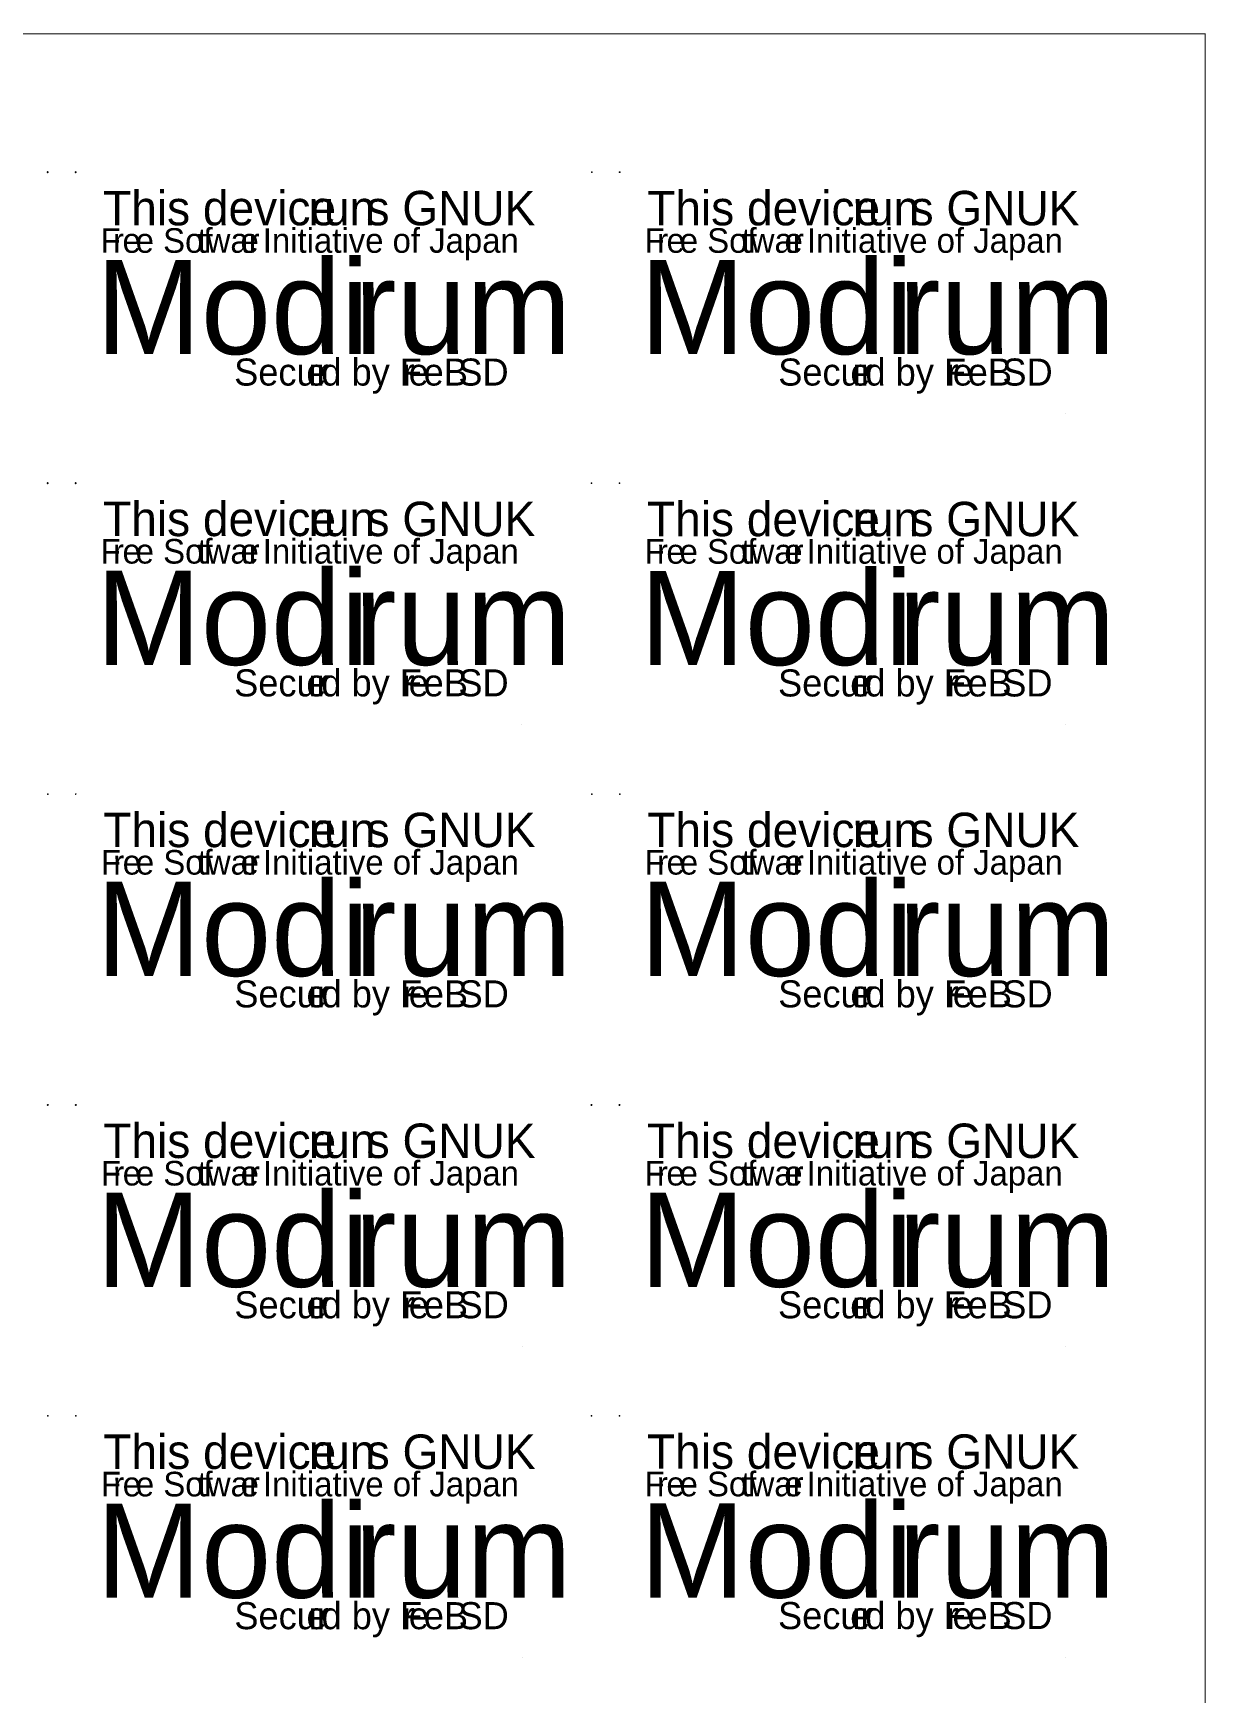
# Model space of a CAD drawing. Extents: x 2.8 to 52.6, y 3.8 to 33.1.
# Drawn here: x 42.25 to 52.6, y 18.45 to 33.1 of the extents above; entities that cross this region are included whole.
import ezdxf

# ---------------------------------------------------------------- set-up
doc = ezdxf.new("R2010")
doc.units = 0
doc.layers.get('0').update_dxf_attribs({"linetype": 'CONTINUOUS'})

msp = doc.modelspace()

# ---------------------------------------------------------------- linework, layer by layer
at = {"color": 0}
for points, const_width in [([(2.76839, 33.0951), (52.5942, 33.0951), (52.5942, 3.81342), (2.76839, 3.81342), (2.76839, 33.0951)], 0.00915), ([(42.3818, 31.8722), (42.3818, 31.8722), (42.3817, 31.8722), (42.3815, 31.8722), (42.3814, 31.8722), (42.3812, 31.8722), (42.3812, 31.8722), (42.3812, 31.8722), (42.3814, 31.8724), (42.3815, 31.8724), (42.3817, 31.8724), (42.3818, 31.8722), (42.3818, 31.8722)], 0.00217), ([(42.6289, 31.8722), (42.6289, 31.8722), (42.6288, 31.8722), (42.6288, 31.8722), (42.6288, 31.8722), (42.6286, 31.8722), (42.6286, 31.8722), (42.6286, 31.8722), (42.6288, 31.8724), (42.6288, 31.8724), (42.6288, 31.8724), (42.6289, 31.8722), (42.6289, 31.8722)], 0.00219), ([(42.6289, 31.8722), (42.6289, 31.8722), (42.6288, 31.8722), (42.6288, 31.8722), (42.6288, 31.8722), (42.6286, 31.8722), (42.6286, 31.8722), (42.6286, 31.8722), (42.6288, 31.8724), (42.6288, 31.8724), (42.6288, 31.8724), (42.6289, 31.8722), (42.6289, 31.8722)], 0.00219), ([(47.1817, 31.8722), (47.1817, 31.8722), (47.1814, 31.8722), (47.1814, 31.8722), (47.1813, 31.8722), (47.1811, 31.8722), (47.1811, 31.8722), (47.1811, 31.8722), (47.1813, 31.8724), (47.1814, 31.8724), (47.1814, 31.8724), (47.1817, 31.8722), (47.1817, 31.8722)], 0.00217), ([(47.4271, 31.8722), (47.4271, 31.8722), (47.4271, 31.8722), (47.4271, 31.8722), (47.4271, 31.8722), (47.4269, 31.8722), (47.4269, 31.8722), (47.4269, 31.8722), (47.4271, 31.8724), (47.4271, 31.8724), (47.4271, 31.8724), (47.4271, 31.8722), (47.4271, 31.8722)], 0.00219), ([(47.4271, 31.8722), (47.4271, 31.8722), (47.4271, 31.8722), (47.4271, 31.8722), (47.4271, 31.8722), (47.4269, 31.8722), (47.4269, 31.8722), (47.4269, 31.8722), (47.4271, 31.8724), (47.4271, 31.8724), (47.4271, 31.8724), (47.4271, 31.8722), (47.4271, 31.8722)], 0.00219), ([(47.4286, 31.8722), (47.4286, 31.8722), (47.4286, 31.8722), (47.4286, 31.8722), (47.4286, 31.8722), (47.4285, 31.8722), (47.4285, 31.8722), (47.4285, 31.8722), (47.4286, 31.8724), (47.4286, 31.8724), (47.4286, 31.8724), (47.4286, 31.8722), (47.4286, 31.8722)], 0.00219), ([(47.4286, 31.8722), (47.4286, 31.8722), (47.4286, 31.8722), (47.4286, 31.8722), (47.4286, 31.8722), (47.4285, 31.8722), (47.4285, 31.8722), (47.4285, 31.8722), (47.4286, 31.8724), (47.4286, 31.8724), (47.4286, 31.8724), (47.4286, 31.8722), (47.4286, 31.8722)], 0.00219), ([(46.5649, 29.7435), (46.5649, 29.7436), (46.5651, 29.7439), (46.5653, 29.7439), (46.5654, 29.7439), (46.5658, 29.7436), (46.5658, 29.7435), (46.5658, 29.7433), (46.5654, 29.7429), (46.5653, 29.7429), (46.5651, 29.7429), (46.5649, 29.7433), (46.5649, 29.7435)], 0.00217), ([(51.3646, 29.7435), (51.3646, 29.7436), (51.365, 29.7439), (51.3651, 29.7439), (51.3653, 29.7439), (51.3657, 29.7436), (51.3657, 29.7435), (51.3657, 29.7433), (51.3653, 29.7429), (51.3651, 29.7429), (51.365, 29.7429), (51.3646, 29.7433), (51.3646, 29.7435)], 0.00217), ([(42.3818, 29.1297), (42.3818, 29.1297), (42.3817, 29.1296), (42.3815, 29.1296), (42.3814, 29.1296), (42.3812, 29.1297), (42.3812, 29.1297), (42.3812, 29.1297), (42.3814, 29.1297), (42.3815, 29.1297), (42.3817, 29.1297), (42.3818, 29.1297), (42.3818, 29.1297)], 0.00217), ([(42.6289, 29.1297), (42.6289, 29.1297), (42.6288, 29.1296), (42.6288, 29.1296), (42.6288, 29.1296), (42.6286, 29.1297), (42.6286, 29.1297), (42.6286, 29.1297), (42.6288, 29.1297), (42.6288, 29.1297), (42.6288, 29.1297), (42.6289, 29.1297), (42.6289, 29.1297)], 0.00219), ([(42.6289, 29.1297), (42.6289, 29.1297), (42.6288, 29.1296), (42.6288, 29.1296), (42.6288, 29.1296), (42.6286, 29.1297), (42.6286, 29.1297), (42.6286, 29.1297), (42.6288, 29.1297), (42.6288, 29.1297), (42.6288, 29.1297), (42.6289, 29.1297), (42.6289, 29.1297)], 0.00219), ([(42.6289, 29.1288), (42.6289, 29.1288), (42.6288, 29.1286), (42.6288, 29.1286), (42.6288, 29.1286), (42.6288, 29.1288), (42.6288, 29.1288), (42.6288, 29.1288), (42.6288, 29.1288), (42.6288, 29.1288), (42.6288, 29.1288), (42.6289, 29.1288), (42.6289, 29.1288)], 0.00219), ([(42.6289, 29.1288), (42.6289, 29.1288), (42.6288, 29.1286), (42.6288, 29.1286), (42.6288, 29.1286), (42.6288, 29.1288), (42.6288, 29.1288), (42.6288, 29.1288), (42.6288, 29.1288), (42.6288, 29.1288), (42.6288, 29.1288), (42.6289, 29.1288), (42.6289, 29.1288)], 0.00219), ([(42.6289, 29.1289), (42.6289, 29.1289), (42.6288, 29.1288), (42.6288, 29.1288), (42.6288, 29.1288), (42.6288, 29.1289), (42.6288, 29.1289), (42.6288, 29.1289), (42.6288, 29.129), (42.6288, 29.129), (42.6288, 29.129), (42.6289, 29.1289), (42.6289, 29.1289)], 0.00219), ([(47.18, 29.1288), (47.18, 29.1288), (47.1799, 29.1286), (47.1799, 29.1286), (47.1797, 29.1286), (47.1796, 29.1288), (47.1796, 29.1288), (47.1796, 29.1288), (47.1797, 29.1288), (47.1799, 29.1288), (47.1799, 29.1288), (47.18, 29.1288), (47.18, 29.1288)], 0.00217), ([(47.4271, 29.1288), (47.4271, 29.1288), (47.4271, 29.1286), (47.4271, 29.1286), (47.4271, 29.1286), (47.4269, 29.1288), (47.4269, 29.1288), (47.4269, 29.1288), (47.4271, 29.1288), (47.4271, 29.1288), (47.4271, 29.1288), (47.4271, 29.1288), (47.4271, 29.1288)], 0.00219), ([(47.4271, 29.1288), (47.4271, 29.1288), (47.4269, 29.1286), (47.4269, 29.1286), (47.4269, 29.1286), (47.4268, 29.1288), (47.4268, 29.1288), (47.4268, 29.1288), (47.4269, 29.1288), (47.4269, 29.1288), (47.4269, 29.1288), (47.4271, 29.1288), (47.4271, 29.1288)], 0.00219), ([(47.4271, 29.1288), (47.4271, 29.1288), (47.4269, 29.1286), (47.4269, 29.1286), (47.4269, 29.1286), (47.4268, 29.1288), (47.4268, 29.1288), (47.4268, 29.1288), (47.4269, 29.1288), (47.4269, 29.1288), (47.4269, 29.1288), (47.4271, 29.1288), (47.4271, 29.1288)], 0.00219), ([(47.4274, 29.1288), (47.4274, 29.1288), (47.4272, 29.1286), (47.4272, 29.1286), (47.4272, 29.1286), (47.4271, 29.1288), (47.4271, 29.1288), (47.4271, 29.1288), (47.4272, 29.1288), (47.4272, 29.1288), (47.4272, 29.1288), (47.4274, 29.1288), (47.4274, 29.1288)], 0.00219), ([(47.4274, 29.1288), (47.4274, 29.1288), (47.4272, 29.1286), (47.4272, 29.1286), (47.4272, 29.1286), (47.4271, 29.1288), (47.4271, 29.1288), (47.4271, 29.1288), (47.4272, 29.1288), (47.4272, 29.1288), (47.4272, 29.1288), (47.4274, 29.1288), (47.4274, 29.1288)], 0.00219), ([(46.5649, 27.0008), (46.5649, 27.001), (46.5651, 27.0014), (46.5653, 27.0014), (46.5654, 27.0014), (46.5658, 27.001), (46.5658, 27.0008), (46.5658, 27.0007), (46.5654, 27.0003), (46.5653, 27.0003), (46.5651, 27.0003), (46.5649, 27.0007), (46.5649, 27.0008)], 0.00217), ([(51.3631, 26.9999), (51.3631, 27), (51.3633, 27.0003), (51.3636, 27.0003), (51.3636, 27.0003), (51.364, 27), (51.364, 26.9999), (51.364, 26.9997), (51.3636, 26.9993), (51.3636, 26.9993), (51.3633, 26.9993), (51.3631, 26.9997), (51.3631, 26.9999)], 0.00217), ([(42.3835, 26.3851), (42.3835, 26.3851), (42.3832, 26.385), (42.3832, 26.385), (42.3831, 26.385), (42.3829, 26.3851), (42.3829, 26.3851), (42.3829, 26.3851), (42.3831, 26.3851), (42.3832, 26.3851), (42.3832, 26.3851), (42.3835, 26.3851), (42.3835, 26.3851)], 0.00217), ([(42.6304, 26.385), (42.6304, 26.385), (42.6303, 26.385), (42.6303, 26.385), (42.6303, 26.385), (42.6303, 26.385), (42.6303, 26.385), (42.6303, 26.3851), (42.6303, 26.3851), (42.6303, 26.3851), (42.6303, 26.3851), (42.6304, 26.3851), (42.6304, 26.385)], 0.00219), ([(42.6304, 26.385), (42.6304, 26.385), (42.6303, 26.385), (42.6303, 26.385), (42.6303, 26.385), (42.6303, 26.385), (42.6303, 26.385), (42.6303, 26.3851), (42.6303, 26.3851), (42.6303, 26.3851), (42.6303, 26.3851), (42.6304, 26.3851), (42.6304, 26.385)], 0.00219), ([(47.1817, 26.3851), (47.1817, 26.3851), (47.1814, 26.385), (47.1814, 26.385), (47.1813, 26.385), (47.1811, 26.3851), (47.1811, 26.3851), (47.1811, 26.3851), (47.1813, 26.3851), (47.1814, 26.3851), (47.1814, 26.3851), (47.1817, 26.3851), (47.1817, 26.3851)], 0.00217), ([(47.4286, 26.385), (47.4286, 26.385), (47.4286, 26.385), (47.4286, 26.385), (47.4286, 26.385), (47.4285, 26.385), (47.4285, 26.385), (47.4285, 26.3851), (47.4286, 26.3851), (47.4286, 26.3851), (47.4286, 26.3851), (47.4286, 26.3851), (47.4286, 26.385)], 0.00219), ([(47.4286, 26.385), (47.4286, 26.385), (47.4286, 26.385), (47.4286, 26.385), (47.4286, 26.385), (47.4285, 26.385), (47.4285, 26.385), (47.4285, 26.3851), (47.4286, 26.3851), (47.4286, 26.3851), (47.4286, 26.3851), (47.4286, 26.3851), (47.4286, 26.385)], 0.00219), ([(46.5664, 24.2562), (46.5664, 24.2564), (46.5667, 24.2567), (46.5669, 24.2567), (46.5669, 24.2567), (46.5675, 24.2564), (46.5675, 24.2562), (46.5675, 24.2561), (46.5669, 24.2557), (46.5669, 24.2557), (46.5667, 24.2557), (46.5664, 24.2561), (46.5664, 24.2562)], 0.00217), ([(51.3646, 24.2562), (51.3646, 24.2564), (51.365, 24.2567), (51.3651, 24.2567), (51.3653, 24.2567), (51.3657, 24.2564), (51.3657, 24.2562), (51.3657, 24.2561), (51.3653, 24.2557), (51.3651, 24.2557), (51.365, 24.2557), (51.3646, 24.2561), (51.3646, 24.2562)], 0.00217), ([(42.3835, 23.6415), (42.3835, 23.6415), (42.3832, 23.6414), (42.3832, 23.6414), (42.3831, 23.6414), (42.3829, 23.6415), (42.3829, 23.6415), (42.3829, 23.6415), (42.3831, 23.6415), (42.3832, 23.6415), (42.3832, 23.6415), (42.3835, 23.6415), (42.3835, 23.6415)], 0.00217), ([(42.6304, 23.6415), (42.6304, 23.6415), (42.6303, 23.6414), (42.6303, 23.6414), (42.6303, 23.6414), (42.6303, 23.6415), (42.6303, 23.6415), (42.6303, 23.6415), (42.6303, 23.6415), (42.6303, 23.6415), (42.6303, 23.6415), (42.6304, 23.6415), (42.6304, 23.6415)], 0.00219), ([(42.6304, 23.6415), (42.6304, 23.6415), (42.6303, 23.6414), (42.6303, 23.6414), (42.6303, 23.6414), (42.6303, 23.6415), (42.6303, 23.6415), (42.6303, 23.6415), (42.6303, 23.6415), (42.6303, 23.6415), (42.6303, 23.6415), (42.6304, 23.6415), (42.6304, 23.6415)], 0.00219), ([(47.18, 23.6415), (47.18, 23.6415), (47.1799, 23.6414), (47.1799, 23.6414), (47.1797, 23.6414), (47.1796, 23.6415), (47.1796, 23.6415), (47.1796, 23.6415), (47.1797, 23.6415), (47.1799, 23.6415), (47.1799, 23.6415), (47.18, 23.6415), (47.18, 23.6415)], 0.00217), ([(47.4271, 23.6415), (47.4271, 23.6415), (47.4269, 23.6414), (47.4269, 23.6414), (47.4269, 23.6414), (47.4268, 23.6415), (47.4268, 23.6415), (47.4268, 23.6415), (47.4269, 23.6415), (47.4269, 23.6415), (47.4269, 23.6415), (47.4271, 23.6415), (47.4271, 23.6415)], 0.00219), ([(47.4271, 23.6415), (47.4271, 23.6415), (47.4269, 23.6414), (47.4269, 23.6414), (47.4269, 23.6414), (47.4268, 23.6415), (47.4268, 23.6415), (47.4268, 23.6415), (47.4269, 23.6415), (47.4269, 23.6415), (47.4269, 23.6415), (47.4271, 23.6415), (47.4271, 23.6415)], 0.00219), ([(46.5664, 21.5126), (46.5664, 21.5128), (46.5667, 21.5132), (46.5669, 21.5132), (46.5669, 21.5132), (46.5675, 21.5128), (46.5675, 21.5126), (46.5675, 21.5125), (46.5669, 21.5121), (46.5669, 21.5121), (46.5667, 21.5121), (46.5664, 21.5125), (46.5664, 21.5126)], 0.00217), ([(51.3631, 21.5126), (51.3631, 21.5128), (51.3633, 21.5132), (51.3636, 21.5132), (51.3636, 21.5132), (51.364, 21.5128), (51.364, 21.5126), (51.364, 21.5125), (51.3636, 21.5121), (51.3636, 21.5121), (51.3633, 21.5121), (51.3631, 21.5125), (51.3631, 21.5126)], 0.00217), ([(42.3835, 20.8979), (42.3835, 20.8979), (42.3832, 20.8978), (42.3832, 20.8978), (42.3831, 20.8978), (42.3829, 20.8979), (42.3829, 20.8979), (42.3829, 20.8979), (42.3831, 20.8981), (42.3832, 20.8981), (42.3832, 20.8981), (42.3835, 20.8979), (42.3835, 20.8979)], 0.00217), ([(42.6304, 20.8979), (42.6304, 20.8979), (42.6303, 20.8978), (42.6303, 20.8978), (42.6303, 20.8978), (42.6303, 20.8979), (42.6303, 20.8979), (42.6303, 20.8979), (42.6303, 20.8981), (42.6303, 20.8981), (42.6303, 20.8981), (42.6304, 20.8979), (42.6304, 20.8979)], 0.00219), ([(42.6304, 20.8979), (42.6304, 20.8979), (42.6303, 20.8978), (42.6303, 20.8978), (42.6303, 20.8978), (42.6303, 20.8979), (42.6303, 20.8979), (42.6303, 20.8979), (42.6303, 20.8981), (42.6303, 20.8981), (42.6303, 20.8981), (42.6304, 20.8979), (42.6304, 20.8979)], 0.00219), ([(47.18, 20.8989), (47.18, 20.8989), (47.1799, 20.8987), (47.1799, 20.8987), (47.1797, 20.8987), (47.1796, 20.8989), (47.1796, 20.8989), (47.1796, 20.8989), (47.1797, 20.8989), (47.1799, 20.8989), (47.1799, 20.8989), (47.18, 20.8989), (47.18, 20.8989)], 0.00217), ([(47.4271, 20.8987), (47.4271, 20.8987), (47.4269, 20.8987), (47.4269, 20.8987), (47.4269, 20.8987), (47.4268, 20.8987), (47.4268, 20.8987), (47.4268, 20.8987), (47.4269, 20.8989), (47.4269, 20.8989), (47.4269, 20.8989), (47.4271, 20.8987), (47.4271, 20.8987)], 0.00219), ([(47.4271, 20.8987), (47.4271, 20.8987), (47.4269, 20.8987), (47.4269, 20.8987), (47.4269, 20.8987), (47.4268, 20.8987), (47.4268, 20.8987), (47.4268, 20.8987), (47.4269, 20.8989), (47.4269, 20.8989), (47.4269, 20.8989), (47.4271, 20.8987), (47.4271, 20.8987)], 0.00219), ([(46.5664, 18.769), (46.5664, 18.7692), (46.5667, 18.7696), (46.5669, 18.7696), (46.5669, 18.7696), (46.5675, 18.7692), (46.5675, 18.769), (46.5675, 18.7689), (46.5669, 18.7686), (46.5669, 18.7686), (46.5667, 18.7686), (46.5664, 18.7689), (46.5664, 18.769)], 0.00217), ([(51.3631, 18.77), (51.3631, 18.7701), (51.3633, 18.7706), (51.3636, 18.7706), (51.3636, 18.7706), (51.364, 18.7701), (51.364, 18.77), (51.364, 18.7699), (51.3636, 18.7694), (51.3636, 18.7694), (51.3633, 18.7694), (51.3631, 18.7699), (51.3631, 18.77)], 0.00217)]:
    msp.add_lwpolyline(points, close=True, dxfattribs=dict(at, const_width=const_width))
at = {"color": 7}
for points in [[(42.3818, 31.8722), (42.3818, 31.8722), (42.3817, 31.8722), (42.3815, 31.8722), (42.3814, 31.8722), (42.3812, 31.8722), (42.3812, 31.8722), (42.3812, 31.8722), (42.3814, 31.8724), (42.3815, 31.8724), (42.3817, 31.8724), (42.3818, 31.8722), (42.3818, 31.8722)], [(42.6289, 31.8722), (42.6289, 31.8722), (42.6288, 31.8722), (42.6288, 31.8722), (42.6288, 31.8722), (42.6286, 31.8722), (42.6286, 31.8722), (42.6286, 31.8722), (42.6288, 31.8724), (42.6288, 31.8724), (42.6288, 31.8724), (42.6289, 31.8722), (42.6289, 31.8722)], [(42.6289, 31.8722), (42.6289, 31.8722), (42.6288, 31.8722), (42.6288, 31.8722), (42.6288, 31.8722), (42.6286, 31.8722), (42.6286, 31.8722), (42.6286, 31.8722), (42.6288, 31.8724), (42.6288, 31.8724), (42.6288, 31.8724), (42.6289, 31.8722), (42.6289, 31.8722)], [(47.1817, 31.8722), (47.1817, 31.8722), (47.1814, 31.8722), (47.1814, 31.8722), (47.1813, 31.8722), (47.1811, 31.8722), (47.1811, 31.8722), (47.1811, 31.8722), (47.1813, 31.8724), (47.1814, 31.8724), (47.1814, 31.8724), (47.1817, 31.8722), (47.1817, 31.8722)], [(47.4271, 31.8722), (47.4271, 31.8722), (47.4271, 31.8722), (47.4271, 31.8722), (47.4271, 31.8722), (47.4269, 31.8722), (47.4269, 31.8722), (47.4269, 31.8722), (47.4271, 31.8724), (47.4271, 31.8724), (47.4271, 31.8724), (47.4271, 31.8722), (47.4271, 31.8722)], [(47.4271, 31.8722), (47.4271, 31.8722), (47.4271, 31.8722), (47.4271, 31.8722), (47.4271, 31.8722), (47.4269, 31.8722), (47.4269, 31.8722), (47.4269, 31.8722), (47.4271, 31.8724), (47.4271, 31.8724), (47.4271, 31.8724), (47.4271, 31.8722), (47.4271, 31.8722)], [(47.4286, 31.8722), (47.4286, 31.8722), (47.4286, 31.8722), (47.4286, 31.8722), (47.4286, 31.8722), (47.4285, 31.8722), (47.4285, 31.8722), (47.4285, 31.8722), (47.4286, 31.8724), (47.4286, 31.8724), (47.4286, 31.8724), (47.4286, 31.8722), (47.4286, 31.8722)], [(47.4286, 31.8722), (47.4286, 31.8722), (47.4286, 31.8722), (47.4286, 31.8722), (47.4286, 31.8722), (47.4285, 31.8722), (47.4285, 31.8722), (47.4285, 31.8722), (47.4286, 31.8724), (47.4286, 31.8724), (47.4286, 31.8724), (47.4286, 31.8722), (47.4286, 31.8722)], [(42.3818, 29.1297), (42.3818, 29.1297), (42.3817, 29.1296), (42.3815, 29.1296), (42.3814, 29.1296), (42.3812, 29.1297), (42.3812, 29.1297), (42.3812, 29.1297), (42.3814, 29.1297), (42.3815, 29.1297), (42.3817, 29.1297), (42.3818, 29.1297), (42.3818, 29.1297)], [(42.6289, 29.1297), (42.6289, 29.1297), (42.6288, 29.1296), (42.6288, 29.1296), (42.6288, 29.1296), (42.6286, 29.1297), (42.6286, 29.1297), (42.6286, 29.1297), (42.6288, 29.1297), (42.6288, 29.1297), (42.6288, 29.1297), (42.6289, 29.1297), (42.6289, 29.1297)], [(42.6289, 29.1297), (42.6289, 29.1297), (42.6288, 29.1296), (42.6288, 29.1296), (42.6288, 29.1296), (42.6286, 29.1297), (42.6286, 29.1297), (42.6286, 29.1297), (42.6288, 29.1297), (42.6288, 29.1297), (42.6288, 29.1297), (42.6289, 29.1297), (42.6289, 29.1297)], [(42.6289, 29.1289), (42.6289, 29.1289), (42.6288, 29.1288), (42.6288, 29.1288), (42.6288, 29.1288), (42.6288, 29.1289), (42.6288, 29.1289), (42.6288, 29.1289), (42.6288, 29.129), (42.6288, 29.129), (42.6288, 29.129), (42.6289, 29.1289), (42.6289, 29.1289)], [(42.6289, 29.1288), (42.6289, 29.1288), (42.6288, 29.1286), (42.6288, 29.1286), (42.6288, 29.1286), (42.6288, 29.1288), (42.6288, 29.1288), (42.6288, 29.1288), (42.6288, 29.1288), (42.6288, 29.1288), (42.6288, 29.1288), (42.6289, 29.1288), (42.6289, 29.1288)], [(42.6289, 29.1288), (42.6289, 29.1288), (42.6288, 29.1286), (42.6288, 29.1286), (42.6288, 29.1286), (42.6288, 29.1288), (42.6288, 29.1288), (42.6288, 29.1288), (42.6288, 29.1288), (42.6288, 29.1288), (42.6288, 29.1288), (42.6289, 29.1288), (42.6289, 29.1288)], [(47.18, 29.1288), (47.18, 29.1288), (47.1799, 29.1286), (47.1799, 29.1286), (47.1797, 29.1286), (47.1796, 29.1288), (47.1796, 29.1288), (47.1796, 29.1288), (47.1797, 29.1288), (47.1799, 29.1288), (47.1799, 29.1288), (47.18, 29.1288), (47.18, 29.1288)], [(47.4271, 29.1288), (47.4271, 29.1288), (47.4269, 29.1286), (47.4269, 29.1286), (47.4269, 29.1286), (47.4268, 29.1288), (47.4268, 29.1288), (47.4268, 29.1288), (47.4269, 29.1288), (47.4269, 29.1288), (47.4269, 29.1288), (47.4271, 29.1288), (47.4271, 29.1288)], [(47.4271, 29.1288), (47.4271, 29.1288), (47.4269, 29.1286), (47.4269, 29.1286), (47.4269, 29.1286), (47.4268, 29.1288), (47.4268, 29.1288), (47.4268, 29.1288), (47.4269, 29.1288), (47.4269, 29.1288), (47.4269, 29.1288), (47.4271, 29.1288), (47.4271, 29.1288)], [(47.4271, 29.1288), (47.4271, 29.1288), (47.4271, 29.1286), (47.4271, 29.1286), (47.4271, 29.1286), (47.4269, 29.1288), (47.4269, 29.1288), (47.4269, 29.1288), (47.4271, 29.1288), (47.4271, 29.1288), (47.4271, 29.1288), (47.4271, 29.1288), (47.4271, 29.1288)], [(47.4274, 29.1288), (47.4274, 29.1288), (47.4272, 29.1286), (47.4272, 29.1286), (47.4272, 29.1286), (47.4271, 29.1288), (47.4271, 29.1288), (47.4271, 29.1288), (47.4272, 29.1288), (47.4272, 29.1288), (47.4272, 29.1288), (47.4274, 29.1288), (47.4274, 29.1288)], [(47.4274, 29.1288), (47.4274, 29.1288), (47.4272, 29.1286), (47.4272, 29.1286), (47.4272, 29.1286), (47.4271, 29.1288), (47.4271, 29.1288), (47.4271, 29.1288), (47.4272, 29.1288), (47.4272, 29.1288), (47.4272, 29.1288), (47.4274, 29.1288), (47.4274, 29.1288)], [(42.3835, 26.3851), (42.3835, 26.3851), (42.3832, 26.385), (42.3832, 26.385), (42.3831, 26.385), (42.3829, 26.3851), (42.3829, 26.3851), (42.3829, 26.3851), (42.3831, 26.3851), (42.3832, 26.3851), (42.3832, 26.3851), (42.3835, 26.3851), (42.3835, 26.3851)], [(42.6304, 26.385), (42.6304, 26.385), (42.6303, 26.385), (42.6303, 26.385), (42.6303, 26.385), (42.6303, 26.385), (42.6303, 26.385), (42.6303, 26.3851), (42.6303, 26.3851), (42.6303, 26.3851), (42.6303, 26.3851), (42.6304, 26.3851), (42.6304, 26.385)], [(42.6304, 26.385), (42.6304, 26.385), (42.6303, 26.385), (42.6303, 26.385), (42.6303, 26.385), (42.6303, 26.385), (42.6303, 26.385), (42.6303, 26.3851), (42.6303, 26.3851), (42.6303, 26.3851), (42.6303, 26.3851), (42.6304, 26.3851), (42.6304, 26.385)], [(47.1817, 26.3851), (47.1817, 26.3851), (47.1814, 26.385), (47.1814, 26.385), (47.1813, 26.385), (47.1811, 26.3851), (47.1811, 26.3851), (47.1811, 26.3851), (47.1813, 26.3851), (47.1814, 26.3851), (47.1814, 26.3851), (47.1817, 26.3851), (47.1817, 26.3851)], [(47.4286, 26.385), (47.4286, 26.385), (47.4286, 26.385), (47.4286, 26.385), (47.4286, 26.385), (47.4285, 26.385), (47.4285, 26.385), (47.4285, 26.3851), (47.4286, 26.3851), (47.4286, 26.3851), (47.4286, 26.3851), (47.4286, 26.3851), (47.4286, 26.385)], [(47.4286, 26.385), (47.4286, 26.385), (47.4286, 26.385), (47.4286, 26.385), (47.4286, 26.385), (47.4285, 26.385), (47.4285, 26.385), (47.4285, 26.3851), (47.4286, 26.3851), (47.4286, 26.3851), (47.4286, 26.3851), (47.4286, 26.3851), (47.4286, 26.385)], [(42.3835, 23.6415), (42.3835, 23.6415), (42.3832, 23.6414), (42.3832, 23.6414), (42.3831, 23.6414), (42.3829, 23.6415), (42.3829, 23.6415), (42.3829, 23.6415), (42.3831, 23.6415), (42.3832, 23.6415), (42.3832, 23.6415), (42.3835, 23.6415), (42.3835, 23.6415)], [(42.6304, 23.6415), (42.6304, 23.6415), (42.6303, 23.6414), (42.6303, 23.6414), (42.6303, 23.6414), (42.6303, 23.6415), (42.6303, 23.6415), (42.6303, 23.6415), (42.6303, 23.6415), (42.6303, 23.6415), (42.6303, 23.6415), (42.6304, 23.6415), (42.6304, 23.6415)], [(42.6304, 23.6415), (42.6304, 23.6415), (42.6303, 23.6414), (42.6303, 23.6414), (42.6303, 23.6414), (42.6303, 23.6415), (42.6303, 23.6415), (42.6303, 23.6415), (42.6303, 23.6415), (42.6303, 23.6415), (42.6303, 23.6415), (42.6304, 23.6415), (42.6304, 23.6415)], [(47.18, 23.6415), (47.18, 23.6415), (47.1799, 23.6414), (47.1799, 23.6414), (47.1797, 23.6414), (47.1796, 23.6415), (47.1796, 23.6415), (47.1796, 23.6415), (47.1797, 23.6415), (47.1799, 23.6415), (47.1799, 23.6415), (47.18, 23.6415), (47.18, 23.6415)], [(47.4271, 23.6415), (47.4271, 23.6415), (47.4269, 23.6414), (47.4269, 23.6414), (47.4269, 23.6414), (47.4268, 23.6415), (47.4268, 23.6415), (47.4268, 23.6415), (47.4269, 23.6415), (47.4269, 23.6415), (47.4269, 23.6415), (47.4271, 23.6415), (47.4271, 23.6415)], [(47.4271, 23.6415), (47.4271, 23.6415), (47.4269, 23.6414), (47.4269, 23.6414), (47.4269, 23.6414), (47.4268, 23.6415), (47.4268, 23.6415), (47.4268, 23.6415), (47.4269, 23.6415), (47.4269, 23.6415), (47.4269, 23.6415), (47.4271, 23.6415), (47.4271, 23.6415)], [(42.3835, 20.8979), (42.3835, 20.8979), (42.3832, 20.8978), (42.3832, 20.8978), (42.3831, 20.8978), (42.3829, 20.8979), (42.3829, 20.8979), (42.3829, 20.8979), (42.3831, 20.8981), (42.3832, 20.8981), (42.3832, 20.8981), (42.3835, 20.8979), (42.3835, 20.8979)], [(42.6304, 20.8979), (42.6304, 20.8979), (42.6303, 20.8978), (42.6303, 20.8978), (42.6303, 20.8978), (42.6303, 20.8979), (42.6303, 20.8979), (42.6303, 20.8979), (42.6303, 20.8981), (42.6303, 20.8981), (42.6303, 20.8981), (42.6304, 20.8979), (42.6304, 20.8979)], [(42.6304, 20.8979), (42.6304, 20.8979), (42.6303, 20.8978), (42.6303, 20.8978), (42.6303, 20.8978), (42.6303, 20.8979), (42.6303, 20.8979), (42.6303, 20.8979), (42.6303, 20.8981), (42.6303, 20.8981), (42.6303, 20.8981), (42.6304, 20.8979), (42.6304, 20.8979)], [(47.18, 20.8989), (47.18, 20.8989), (47.1799, 20.8987), (47.1799, 20.8987), (47.1797, 20.8987), (47.1796, 20.8989), (47.1796, 20.8989), (47.1796, 20.8989), (47.1797, 20.8989), (47.1799, 20.8989), (47.1799, 20.8989), (47.18, 20.8989), (47.18, 20.8989)], [(47.4271, 20.8987), (47.4271, 20.8987), (47.4269, 20.8987), (47.4269, 20.8987), (47.4269, 20.8987), (47.4268, 20.8987), (47.4268, 20.8987), (47.4268, 20.8987), (47.4269, 20.8989), (47.4269, 20.8989), (47.4269, 20.8989), (47.4271, 20.8987), (47.4271, 20.8987)], [(47.4271, 20.8987), (47.4271, 20.8987), (47.4269, 20.8987), (47.4269, 20.8987), (47.4269, 20.8987), (47.4268, 20.8987), (47.4268, 20.8987), (47.4268, 20.8987), (47.4269, 20.8989), (47.4269, 20.8989), (47.4269, 20.8989), (47.4271, 20.8987), (47.4271, 20.8987)]]:
    msp.add_lwpolyline(points, close=True, dxfattribs=at)

# ---------------------------------------------------------------- texts
at = {"color": 0}
for s, height, p in [('This device ', 0.303822, (42.871, 31.4042)), ('run', 0.303822, (44.6835, 31.4042)), ('s GNUK', 0.303822, (45.1944, 31.4042)), ('This device ', 0.303822, (47.6708, 31.4042)), ('run', 0.303822, (49.4833, 31.4042)), ('s GNUK', 0.303822, (49.9942, 31.4042)), ('F', 0.21701, (42.8492, 31.1618)), ('e Sof', 0.217011, (43.1583, 31.1618)), ('twar', 0.217011, (43.7037, 31.1618)), (' Initiative of Japan', 0.217011, (44.1989, 31.1618)), ('F', 0.21701, (47.6489, 31.1618)), ('e Sof', 0.217011, (47.9582, 31.1618)), ('twar', 0.217011, (48.5036, 31.1618)), (' Initiative of Japan', 0.217011, (48.9987, 31.1618)), ('r', 0.21701, (42.9585, 31.1618)), ('e', 0.21701, (43.0421, 31.1618)), ('e', 0.21701, (44.0824, 31.1618)), ('r', 0.21701, (47.7583, 31.1618)), ('e', 0.21701, (47.8418, 31.1618)), ('e', 0.21701, (48.8822, 31.1618)), ('Modi', 0.830817, (42.8088, 30.2675)), ('Modi', 0.830817, (47.6085, 30.2675)), ('rum', 0.830817, (45.0882, 30.2675)), ('rum', 0.830817, (49.8879, 30.2675)), ('Secur', 0.238718, (44.0268, 29.99)), ('e', 0.23872, (44.6636, 29.99)), ('d by F', 0.238718, (44.7964, 29.99)), ('r', 0.23872, (45.5129, 29.99)), ('e', 0.23872, (45.566, 29.99)), ('eB', 0.238718, (45.6985, 29.99)), ('SD', 0.238718, (46.0049, 29.99)), ('Secur', 0.238718, (48.8267, 29.99)), ('e', 0.23872, (49.4635, 29.99)), ('d by F', 0.238718, (49.5962, 29.99)), ('r', 0.23872, (50.3128, 29.99)), ('e', 0.23872, (50.3658, 29.99)), ('eB', 0.238718, (50.4983, 29.99)), ('SD', 0.238718, (50.8046, 29.99)), ('This device ', 0.303822, (42.871, 28.6617)), ('run', 0.303822, (44.6835, 28.6617)), ('s GNUK', 0.303822, (45.1944, 28.6617)), ('This device ', 0.303822, (47.6692, 28.6606)), ('run', 0.303822, (49.4818, 28.6606)), ('s GNUK', 0.303822, (49.9926, 28.6606)), ('F', 0.21701, (42.8492, 28.4193)), ('r', 0.21701, (42.9585, 28.4193)), ('e', 0.21701, (43.0421, 28.4193)), ('e Sof', 0.217011, (43.1583, 28.4193)), ('twar', 0.217011, (43.7037, 28.4193)), ('e', 0.21701, (44.0824, 28.4193)), (' Initiative of Japan', 0.217011, (44.1989, 28.4193)), ('F', 0.21701, (47.6474, 28.4182)), ('r', 0.21701, (47.7568, 28.4182)), ('e', 0.21701, (47.8403, 28.4182)), ('e Sof', 0.217011, (47.9567, 28.4182)), ('twar', 0.217011, (48.5021, 28.4182)), ('e', 0.21701, (48.8806, 28.4182)), (' Initiative of Japan', 0.217011, (48.9971, 28.4182)), ('Modi', 0.830817, (42.8088, 27.525)), ('Modi', 0.830817, (47.6069, 27.5239)), ('rum', 0.830817, (45.0882, 27.525)), ('rum', 0.830817, (49.8864, 27.5239)), ('Secur', 0.238718, (44.0268, 27.2474)), ('e', 0.23872, (44.6636, 27.2474)), ('d by F', 0.238718, (44.7964, 27.2474)), ('r', 0.23872, (45.5129, 27.2474)), ('e', 0.23872, (45.566, 27.2474)), ('eB', 0.238718, (45.6985, 27.2474)), ('SD', 0.238718, (46.0049, 27.2474)), ('Secur', 0.238718, (48.8251, 27.2464)), ('e', 0.23872, (49.4619, 27.2464)), ('d by F', 0.238718, (49.5947, 27.2464)), ('r', 0.23872, (50.3112, 27.2464)), ('e', 0.23872, (50.3642, 27.2464)), ('eB', 0.238718, (50.4968, 27.2464)), ('SD', 0.238718, (50.8031, 27.2464)), ('This device ', 0.303822, (42.8725, 25.9171)), ('s GNUK', 0.303822, (45.196, 25.9171)), ('This device ', 0.303822, (47.6708, 25.9171)), ('s GNUK', 0.303822, (49.9942, 25.9171)), ('run', 0.303822, (44.6851, 25.9171)), ('run', 0.303822, (49.4833, 25.9171)), ('F', 0.21701, (42.8507, 25.6746)), ('r', 0.21701, (42.9601, 25.6746)), ('e', 0.21701, (43.0436, 25.6746)), ('e Sof', 0.217011, (43.16, 25.6746)), ('twar', 0.217011, (43.7054, 25.6746)), ('e', 0.21701, (44.0839, 25.6746)), (' Initiative of Japan', 0.217011, (44.2004, 25.6746)), ('F', 0.21701, (47.6489, 25.6746)), ('r', 0.21701, (47.7583, 25.6746)), ('e', 0.21701, (47.8418, 25.6746)), ('e Sof', 0.217011, (47.9582, 25.6746)), ('twar', 0.217011, (48.5036, 25.6746)), ('e', 0.21701, (48.8822, 25.6746)), (' Initiative of Japan', 0.217011, (48.9987, 25.6746)), ('Modi', 0.830817, (42.8103, 24.7803)), ('Modi', 0.830817, (47.6085, 24.7803)), ('rum', 0.830817, (45.0897, 24.7803)), ('rum', 0.830817, (49.8879, 24.7803)), ('d by F', 0.238718, (44.7981, 24.5028)), ('d by F', 0.238718, (49.5962, 24.5028)), ('Secur', 0.238718, (44.0285, 24.5028)), ('e', 0.23872, (44.6653, 24.5028)), ('r', 0.23872, (45.5144, 24.5028)), ('e', 0.23872, (45.5675, 24.5028)), ('eB', 0.238718, (45.7001, 24.5028)), ('SD', 0.238718, (46.0064, 24.5028)), ('Secur', 0.238718, (48.8267, 24.5028)), ('e', 0.23872, (49.4635, 24.5028)), ('r', 0.23872, (50.3128, 24.5028)), ('e', 0.23872, (50.3658, 24.5028)), ('eB', 0.238718, (50.4983, 24.5028)), ('SD', 0.238718, (50.8046, 24.5028)), ('This device ', 0.303822, (42.8725, 23.1735)), ('s GNUK', 0.303822, (45.196, 23.1735)), ('This device ', 0.303822, (47.6692, 23.1735)), ('s GNUK', 0.303822, (49.9926, 23.1735)), ('run', 0.303822, (44.6851, 23.1735)), ('run', 0.303822, (49.4818, 23.1735)), ('F', 0.21701, (42.8507, 22.931)), ('e Sof', 0.217011, (43.16, 22.931)), (' Initiative of Japan', 0.217011, (44.2004, 22.931)), ('F', 0.21701, (47.6474, 22.931)), ('e Sof', 0.217011, (47.9567, 22.931)), (' Initiative of Japan', 0.217011, (48.9971, 22.931)), ('r', 0.21701, (42.9601, 22.931)), ('e', 0.21701, (43.0436, 22.931)), ('twar', 0.217011, (43.7054, 22.931)), ('e', 0.21701, (44.0839, 22.931)), ('r', 0.21701, (47.7568, 22.931)), ('e', 0.21701, (47.8403, 22.931)), ('twar', 0.217011, (48.5021, 22.931)), ('e', 0.21701, (48.8806, 22.931)), ('Modi', 0.830817, (42.8103, 22.0367)), ('Modi', 0.830817, (47.6069, 22.0367)), ('rum', 0.830817, (45.0897, 22.0367)), ('rum', 0.830817, (49.8864, 22.0367)), ('Secur', 0.238718, (44.0285, 21.7592)), ('d by F', 0.238718, (44.7981, 21.7592)), ('eB', 0.238718, (45.7001, 21.7592)), ('SD', 0.238718, (46.0064, 21.7592)), ('Secur', 0.238718, (48.8251, 21.7592)), ('d by F', 0.238718, (49.5947, 21.7592)), ('eB', 0.238718, (50.4968, 21.7592)), ('SD', 0.238718, (50.8031, 21.7592)), ('e', 0.23872, (44.6653, 21.7592)), ('r', 0.23872, (45.5144, 21.7592)), ('e', 0.23872, (45.5675, 21.7592)), ('e', 0.23872, (49.4619, 21.7592)), ('r', 0.23872, (50.3112, 21.7592)), ('e', 0.23872, (50.3642, 21.7592)), ('This device ', 0.303822, (42.8725, 20.4299)), ('run', 0.303822, (44.6851, 20.4299)), ('s GNUK', 0.303822, (45.196, 20.4299)), ('This device ', 0.303822, (47.6692, 20.4308)), ('run', 0.303822, (49.4818, 20.4308)), ('s GNUK', 0.303822, (49.9926, 20.4308)), ('F', 0.21701, (42.8507, 20.1875)), ('r', 0.21701, (42.9601, 20.1875)), ('e', 0.21701, (43.0436, 20.1875)), ('e Sof', 0.217011, (43.16, 20.1875)), ('twar', 0.217011, (43.7054, 20.1875)), ('e', 0.21701, (44.0839, 20.1875)), (' Initiative of Japan', 0.217011, (44.2004, 20.1875)), ('F', 0.21701, (47.6474, 20.1883)), ('r', 0.21701, (47.7568, 20.1883)), ('e', 0.21701, (47.8403, 20.1883)), ('e Sof', 0.217011, (47.9567, 20.1883)), ('twar', 0.217011, (48.5021, 20.1883)), ('e', 0.21701, (48.8806, 20.1883)), (' Initiative of Japan', 0.217011, (48.9971, 20.1883)), ('Modi', 0.830817, (42.8103, 19.2932)), ('Modi', 0.830817, (47.6069, 19.2942)), ('rum', 0.830817, (45.0897, 19.2932)), ('rum', 0.830817, (49.8864, 19.2942)), ('Secur', 0.238718, (44.0285, 19.0156)), ('e', 0.23872, (44.6653, 19.0156)), ('d by F', 0.238718, (44.7981, 19.0156)), ('r', 0.23872, (45.5144, 19.0156)), ('e', 0.23872, (45.5675, 19.0156)), ('eB', 0.238718, (45.7001, 19.0156)), ('SD', 0.238718, (46.0064, 19.0156)), ('Secur', 0.238718, (48.8251, 19.0165)), ('e', 0.23872, (49.4619, 19.0165)), ('d by F', 0.238718, (49.5947, 19.0165)), ('r', 0.23872, (50.3112, 19.0165)), ('e', 0.23872, (50.3642, 19.0165)), ('eB', 0.238718, (50.4968, 19.0165)), ('SD', 0.238718, (50.8031, 19.0165))]:
    msp.add_text(s, height=height, dxfattribs=at).set_placement(p)

doc.saveas('drawing.dxf')
